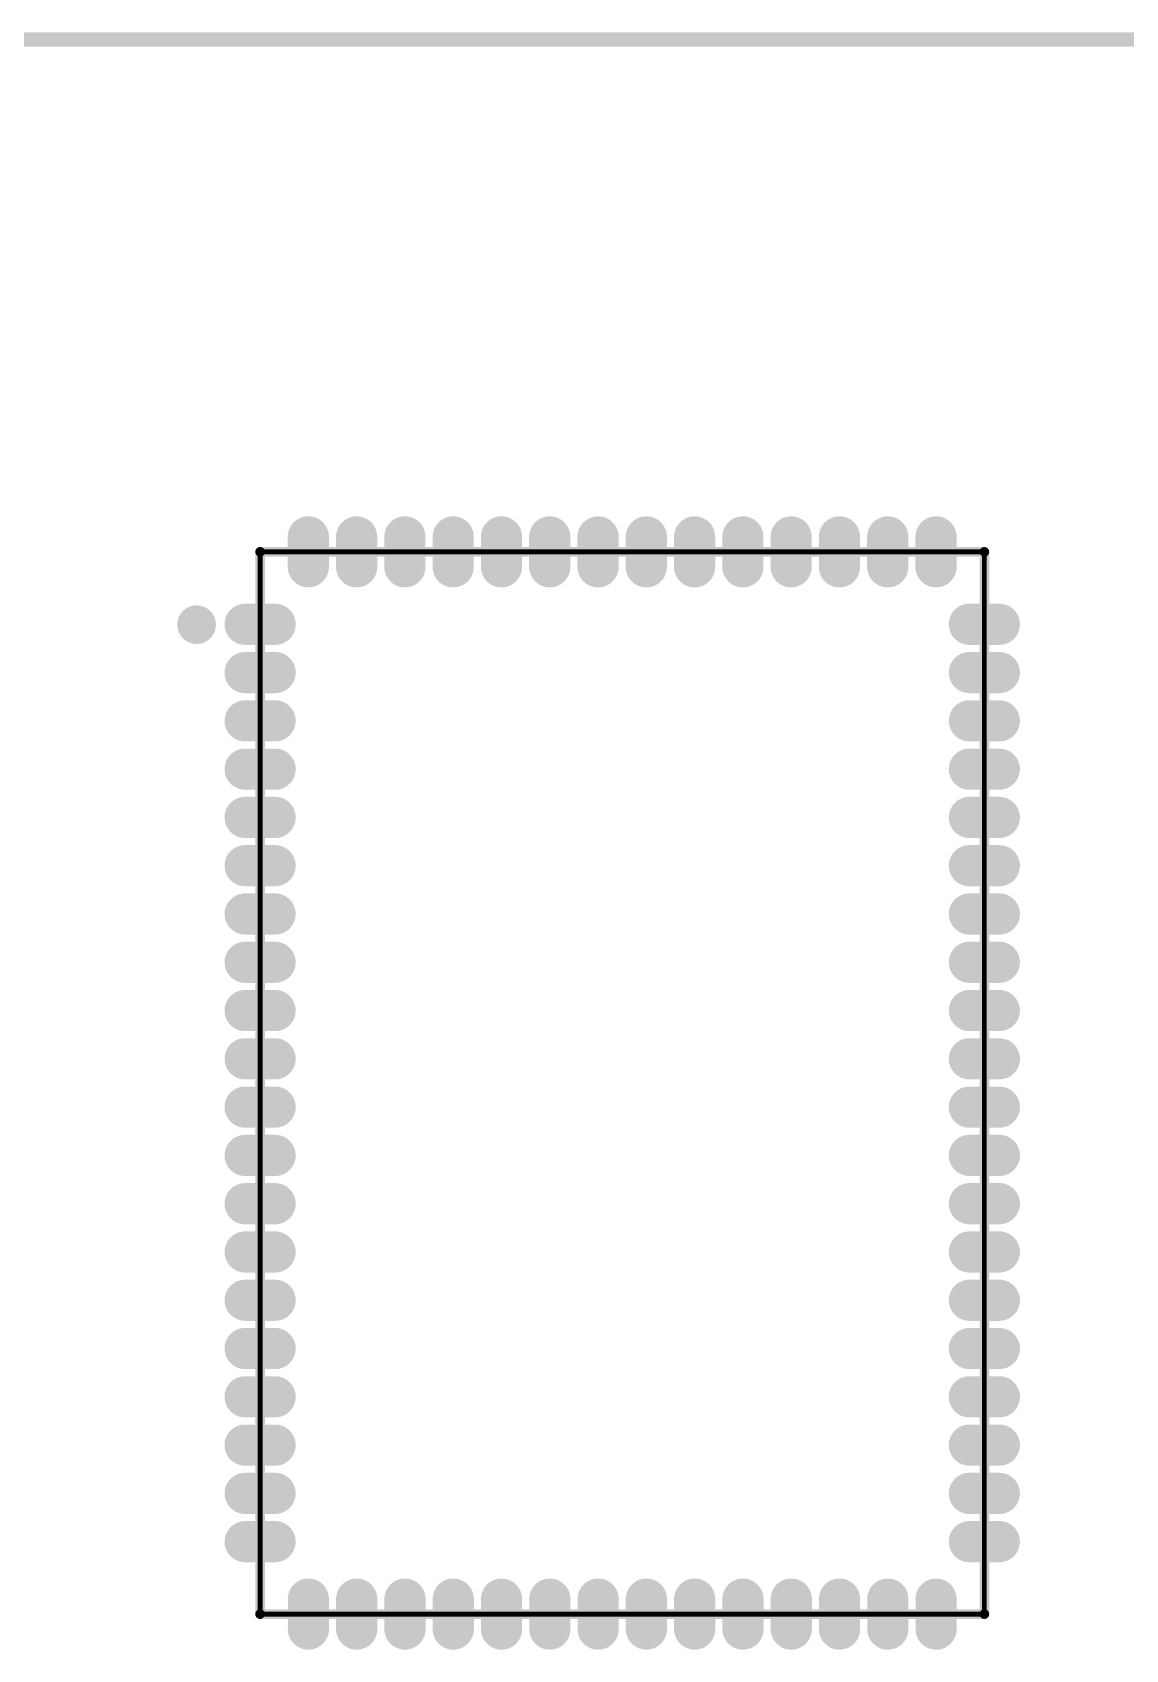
# Model space of a CAD drawing. Header units: millimetres. Extents: x 25 to 178, y 46 to 106.
# Drawn here: x 101.6 to 124.24, y 72.19 to 105.69 of the extents above; entities that cross this region are included whole.
import ezdxf

# ---------------------------------------------------------------- set-up
doc = ezdxf.new("R2010")
doc.units = ezdxf.units.MM
for name, color, linetype in [('KeepOutLayer', 6, 'Continuous'), ('Mechanical13', 56, 'Continuous'), ('TopLayer', 1, 'Continuous'), ('TopOverlay', 2, 'Continuous'), ('TopPaste', 8, 'Continuous'), ('TopSolder', 216, 'Continuous')]:
    doc.layers.add(name, color=color, linetype=linetype)

# ---------------------------------------------------------------- blocks, each defined once
blk = doc.blocks.new('BTM870_B_5')
at = {"layer": 'Mechanical13', "const_width": 0.1}
for points in [[(-7.5, 11), (7.5, 11)], [(-7.5, -11), (-7.5, 11)], [(7.5, -11), (7.5, 11)], [(-7.5, -11), (7.5, -11)]]:
    blk.add_lwpolyline(points, dxfattribs=at)
at = {"layer": 'Mechanical13', "const_width": 0.05}
for points in [[(-7.525, 11, 1), (-7.475, 11, 1)], [(-7.525, 11, 1), (-7.475, 11, 1)], [(7.475, 11, 1), (7.525, 11, 1)], [(7.475, 11, 1), (7.525, 11, 1)], [(-7.525, -11, 1), (-7.475, -11, 1)], [(-7.525, -11, 1), (-7.475, -11, 1)], [(7.475, -11, 1), (7.525, -11, 1)], [(7.475, -11, 1), (7.525, -11, 1)]]:
    blk.add_lwpolyline(points, format="xyb", close=True, dxfattribs=at)
at = {"layer": 'TopLayer', "const_width": 0.65}
for points in [[(-6.501, 11.31), (-6.501, 10.69)], [(-5.501, 11.31), (-5.501, 10.69)], [(-4.501, 11.31), (-4.501, 10.69)], [(-3.501, 11.31), (-3.501, 10.69)], [(-2.501, 11.31), (-2.501, 10.69)], [(-1.501, 11.31), (-1.501, 10.69)], [(-0.501, 11.31), (-0.501, 10.69)], [(0.499, 11.31), (0.499, 10.69)], [(1.499, 11.31), (1.499, 10.69)], [(2.499, 11.31), (2.499, 10.69)], [(3.499, 11.31), (3.499, 10.69)], [(4.499, 11.31), (4.499, 10.69)], [(5.499, 11.31), (5.499, 10.69)], [(6.499, 11.31), (6.499, 10.69)], [(-7.81, 9.5), (-7.19, 9.5)], [(7.19, 9.5), (7.81, 9.5)], [(-7.81, 8.5), (-7.19, 8.5)], [(7.19, 8.5), (7.81, 8.5)], [(-7.81, 7.5), (-7.19, 7.5)], [(7.19, 7.5), (7.81, 7.5)], [(-7.81, 6.5), (-7.19, 6.5)], [(7.19, 6.5), (7.81, 6.5)], [(-7.81, 5.5), (-7.19, 5.5)], [(7.19, 5.5), (7.81, 5.5)], [(-7.81, 4.5), (-7.19, 4.5)], [(7.19, 4.5), (7.81, 4.5)], [(-7.81, 3.5), (-7.19, 3.5)], [(7.19, 3.5), (7.81, 3.5)], [(-7.81, 2.5), (-7.19, 2.5)], [(7.19, 2.5), (7.81, 2.5)], [(-7.81, 1.5), (-7.19, 1.5)], [(7.19, 1.5), (7.81, 1.5)], [(-7.81, 0.5), (-7.19, 0.5)], [(7.19, 0.5), (7.81, 0.5)], [(-7.81, -0.5), (-7.19, -0.5)], [(7.19, -0.5), (7.81, -0.5)], [(-7.81, -1.5), (-7.19, -1.5)], [(7.19, -1.5), (7.81, -1.5)], [(-7.81, -2.5), (-7.19, -2.5)], [(7.19, -2.5), (7.81, -2.5)], [(-7.81, -3.5), (-7.19, -3.5)], [(7.19, -3.5), (7.81, -3.5)], [(-7.81, -4.5), (-7.19, -4.5)], [(7.19, -4.5), (7.81, -4.5)], [(-7.81, -5.5), (-7.19, -5.5)], [(7.19, -5.5), (7.81, -5.5)], [(-7.81, -6.5), (-7.19, -6.5)], [(7.19, -6.5), (7.81, -6.5)], [(-7.81, -7.5), (-7.19, -7.5)], [(7.19, -7.5), (7.81, -7.5)], [(-7.81, -8.5), (-7.19, -8.5)], [(7.19, -8.5), (7.81, -8.5)], [(-7.81, -9.5), (-7.19, -9.5)], [(7.19, -9.5), (7.81, -9.5)], [(-6.499, -10.69), (-6.499, -11.31)], [(-5.499, -10.69), (-5.499, -11.31)], [(-4.499, -10.69), (-4.499, -11.31)], [(-3.499, -10.69), (-3.499, -11.31)], [(-2.499, -10.69), (-2.499, -11.31)], [(-1.499, -10.69), (-1.499, -11.31)], [(-0.499, -10.69), (-0.499, -11.31)], [(0.501, -10.69), (0.501, -11.31)], [(1.501, -10.69), (1.501, -11.31)], [(2.501, -10.69), (2.501, -11.31)], [(3.501, -10.69), (3.501, -11.31)], [(4.501, -10.69), (4.501, -11.31)], [(5.501, -10.69), (5.501, -11.31)], [(6.501, -10.69), (6.501, -11.31)]]:
    blk.add_lwpolyline(points, dxfattribs=at)
at = {"layer": 'TopLayer', "const_width": 0.325}
for points in [[(-6.664, 11.31, 1), (-6.339, 11.31, 1)], [(-5.664, 11.31, 1), (-5.339, 11.31, 1)], [(-4.664, 11.31, 1), (-4.339, 11.31, 1)], [(-3.664, 11.31, 1), (-3.339, 11.31, 1)], [(-2.664, 11.31, 1), (-2.339, 11.31, 1)], [(-1.664, 11.31, 1), (-1.339, 11.31, 1)], [(-0.664, 11.31, 1), (-0.339, 11.31, 1)], [(0.336, 11.31, 1), (0.661, 11.31, 1)], [(1.336, 11.31, 1), (1.661, 11.31, 1)], [(2.336, 11.31, 1), (2.661, 11.31, 1)], [(3.336, 11.31, 1), (3.661, 11.31, 1)], [(4.336, 11.31, 1), (4.661, 11.31, 1)], [(5.336, 11.31, 1), (5.661, 11.31, 1)], [(6.336, 11.31, 1), (6.661, 11.31, 1)], [(-6.664, 10.69, 1), (-6.339, 10.69, 1)], [(-5.664, 10.69, 1), (-5.339, 10.69, 1)], [(-4.664, 10.69, 1), (-4.339, 10.69, 1)], [(-3.664, 10.69, 1), (-3.339, 10.69, 1)], [(-2.664, 10.69, 1), (-2.339, 10.69, 1)], [(-1.664, 10.69, 1), (-1.339, 10.69, 1)], [(-0.664, 10.69, 1), (-0.339, 10.69, 1)], [(0.336, 10.69, 1), (0.661, 10.69, 1)], [(1.336, 10.69, 1), (1.661, 10.69, 1)], [(2.336, 10.69, 1), (2.661, 10.69, 1)], [(3.336, 10.69, 1), (3.661, 10.69, 1)], [(4.336, 10.69, 1), (4.661, 10.69, 1)], [(5.336, 10.69, 1), (5.661, 10.69, 1)], [(6.336, 10.69, 1), (6.661, 10.69, 1)], [(-7.972, 9.5, 1), (-7.648, 9.5, 1)], [(-7.352, 9.5, 1), (-7.028, 9.5, 1)], [(7.028, 9.5, 1), (7.352, 9.5, 1)], [(7.648, 9.5, 1), (7.972, 9.5, 1)], [(-7.972, 8.5, 1), (-7.648, 8.5, 1)], [(-7.352, 8.5, 1), (-7.028, 8.5, 1)], [(7.028, 8.5, 1), (7.352, 8.5, 1)], [(7.648, 8.5, 1), (7.972, 8.5, 1)], [(-7.972, 7.5, 1), (-7.648, 7.5, 1)], [(-7.352, 7.5, 1), (-7.028, 7.5, 1)], [(7.028, 7.5, 1), (7.352, 7.5, 1)], [(7.648, 7.5, 1), (7.972, 7.5, 1)], [(-7.972, 6.5, 1), (-7.648, 6.5, 1)], [(-7.352, 6.5, 1), (-7.028, 6.5, 1)], [(7.028, 6.5, 1), (7.352, 6.5, 1)], [(7.648, 6.5, 1), (7.972, 6.5, 1)], [(-7.972, 5.5, 1), (-7.648, 5.5, 1)], [(-7.352, 5.5, 1), (-7.028, 5.5, 1)], [(7.028, 5.5, 1), (7.352, 5.5, 1)], [(7.648, 5.5, 1), (7.972, 5.5, 1)], [(-7.972, 4.5, 1), (-7.648, 4.5, 1)], [(-7.352, 4.5, 1), (-7.028, 4.5, 1)], [(7.028, 4.5, 1), (7.352, 4.5, 1)], [(7.648, 4.5, 1), (7.972, 4.5, 1)], [(-7.972, 3.5, 1), (-7.648, 3.5, 1)], [(-7.352, 3.5, 1), (-7.028, 3.5, 1)], [(7.028, 3.5, 1), (7.352, 3.5, 1)], [(7.648, 3.5, 1), (7.972, 3.5, 1)], [(-7.972, 2.5, 1), (-7.648, 2.5, 1)], [(-7.352, 2.5, 1), (-7.028, 2.5, 1)], [(7.028, 2.5, 1), (7.352, 2.5, 1)], [(7.648, 2.5, 1), (7.972, 2.5, 1)], [(-7.972, 1.5, 1), (-7.648, 1.5, 1)], [(-7.352, 1.5, 1), (-7.028, 1.5, 1)], [(7.028, 1.5, 1), (7.352, 1.5, 1)], [(7.648, 1.5, 1), (7.972, 1.5, 1)], [(-7.972, 0.5, 1), (-7.648, 0.5, 1)], [(-7.352, 0.5, 1), (-7.028, 0.5, 1)], [(7.028, 0.5, 1), (7.352, 0.5, 1)], [(7.648, 0.5, 1), (7.972, 0.5, 1)], [(-7.972, -0.5, 1), (-7.648, -0.5, 1)], [(-7.352, -0.5, 1), (-7.028, -0.5, 1)], [(7.028, -0.5, 1), (7.352, -0.5, 1)], [(7.648, -0.5, 1), (7.972, -0.5, 1)], [(-7.972, -1.5, 1), (-7.648, -1.5, 1)], [(-7.352, -1.5, 1), (-7.028, -1.5, 1)], [(7.028, -1.5, 1), (7.352, -1.5, 1)], [(7.648, -1.5, 1), (7.972, -1.5, 1)], [(-7.972, -2.5, 1), (-7.648, -2.5, 1)], [(-7.352, -2.5, 1), (-7.028, -2.5, 1)], [(7.028, -2.5, 1), (7.352, -2.5, 1)], [(7.648, -2.5, 1), (7.972, -2.5, 1)], [(-7.972, -3.5, 1), (-7.648, -3.5, 1)], [(-7.352, -3.5, 1), (-7.028, -3.5, 1)], [(7.028, -3.5, 1), (7.352, -3.5, 1)], [(7.648, -3.5, 1), (7.972, -3.5, 1)], [(-7.972, -4.5, 1), (-7.648, -4.5, 1)], [(-7.352, -4.5, 1), (-7.028, -4.5, 1)], [(7.028, -4.5, 1), (7.352, -4.5, 1)], [(7.648, -4.5, 1), (7.972, -4.5, 1)], [(-7.972, -5.5, 1), (-7.648, -5.5, 1)], [(-7.352, -5.5, 1), (-7.028, -5.5, 1)], [(7.028, -5.5, 1), (7.352, -5.5, 1)], [(7.648, -5.5, 1), (7.972, -5.5, 1)], [(-7.972, -6.5, 1), (-7.648, -6.5, 1)], [(-7.352, -6.5, 1), (-7.028, -6.5, 1)], [(7.028, -6.5, 1), (7.352, -6.5, 1)], [(7.648, -6.5, 1), (7.972, -6.5, 1)], [(-7.972, -7.5, 1), (-7.648, -7.5, 1)], [(-7.352, -7.5, 1), (-7.028, -7.5, 1)], [(7.028, -7.5, 1), (7.352, -7.5, 1)], [(7.648, -7.5, 1), (7.972, -7.5, 1)], [(-7.972, -8.5, 1), (-7.648, -8.5, 1)], [(-7.352, -8.5, 1), (-7.028, -8.5, 1)], [(7.028, -8.5, 1), (7.352, -8.5, 1)], [(7.648, -8.5, 1), (7.972, -8.5, 1)], [(-7.972, -9.5, 1), (-7.648, -9.5, 1)], [(-7.352, -9.5, 1), (-7.028, -9.5, 1)], [(7.028, -9.5, 1), (7.352, -9.5, 1)], [(7.648, -9.5, 1), (7.972, -9.5, 1)], [(-6.662, -10.69, 1), (-6.337, -10.69, 1)], [(-5.662, -10.69, 1), (-5.337, -10.69, 1)], [(-4.662, -10.69, 1), (-4.337, -10.69, 1)], [(-3.662, -10.69, 1), (-3.337, -10.69, 1)], [(-2.662, -10.69, 1), (-2.337, -10.69, 1)], [(-1.662, -10.69, 1), (-1.337, -10.69, 1)], [(-0.662, -10.69, 1), (-0.337, -10.69, 1)], [(0.338, -10.69, 1), (0.663, -10.69, 1)], [(1.338, -10.69, 1), (1.663, -10.69, 1)], [(2.338, -10.69, 1), (2.663, -10.69, 1)], [(3.338, -10.69, 1), (3.663, -10.69, 1)], [(4.338, -10.69, 1), (4.663, -10.69, 1)], [(5.338, -10.69, 1), (5.663, -10.69, 1)], [(6.338, -10.69, 1), (6.663, -10.69, 1)], [(-6.662, -11.31, 1), (-6.337, -11.31, 1)], [(-5.662, -11.31, 1), (-5.337, -11.31, 1)], [(-4.662, -11.31, 1), (-4.337, -11.31, 1)], [(-3.662, -11.31, 1), (-3.337, -11.31, 1)], [(-2.662, -11.31, 1), (-2.337, -11.31, 1)], [(-1.662, -11.31, 1), (-1.337, -11.31, 1)], [(-0.662, -11.31, 1), (-0.337, -11.31, 1)], [(0.338, -11.31, 1), (0.663, -11.31, 1)], [(1.338, -11.31, 1), (1.663, -11.31, 1)], [(2.338, -11.31, 1), (2.663, -11.31, 1)], [(3.338, -11.31, 1), (3.663, -11.31, 1)], [(4.338, -11.31, 1), (4.663, -11.31, 1)], [(5.338, -11.31, 1), (5.663, -11.31, 1)], [(6.338, -11.31, 1), (6.663, -11.31, 1)]]:
    blk.add_lwpolyline(points, format="xyb", close=True, dxfattribs=at)
at = {"layer": 'TopOverlay', "const_width": 0.2}
for points in [[(-7.5, -11), (-7.5, 11)], [(-7.5, 11), (7.5, 11)], [(7.5, -11), (7.5, 11)], [(-7.5, -11), (7.5, -11)]]:
    blk.add_lwpolyline(points, dxfattribs=at)
at = {"layer": 'TopOverlay'}
for points, const_width in [([(-7.55, 11, 1), (-7.45, 11, 1)], 0.1), ([(-7.55, 11, 1), (-7.45, 11, 1)], 0.1), ([(7.45, 11, 1), (7.55, 11, 1)], 0.1), ([(7.45, 11, 1), (7.55, 11, 1)], 0.1), ([(-9.015, 9.492, 1), (-8.615, 9.492, 1)], 0.4), ([(-7.55, -11, 1), (-7.45, -11, 1)], 0.1), ([(-7.55, -11, 1), (-7.45, -11, 1)], 0.1), ([(7.45, -11, 1), (7.55, -11, 1)], 0.1), ([(7.45, -11, 1), (7.55, -11, 1)], 0.1)]:
    blk.add_lwpolyline(points, format="xyb", close=True, dxfattribs=dict(at, const_width=const_width))
at = {"layer": 'TopPaste', "const_width": 0.65}
for points in [[(-6.501, 11.31), (-6.501, 10.69)], [(-5.501, 11.31), (-5.501, 10.69)], [(-4.501, 11.31), (-4.501, 10.69)], [(-3.501, 11.31), (-3.501, 10.69)], [(-2.501, 11.31), (-2.501, 10.69)], [(-1.501, 11.31), (-1.501, 10.69)], [(-0.501, 11.31), (-0.501, 10.69)], [(0.499, 11.31), (0.499, 10.69)], [(1.499, 11.31), (1.499, 10.69)], [(2.499, 11.31), (2.499, 10.69)], [(3.499, 11.31), (3.499, 10.69)], [(4.499, 11.31), (4.499, 10.69)], [(5.499, 11.31), (5.499, 10.69)], [(6.499, 11.31), (6.499, 10.69)], [(-7.81, 9.5), (-7.19, 9.5)], [(7.19, 9.5), (7.81, 9.5)], [(-7.81, 8.5), (-7.19, 8.5)], [(7.19, 8.5), (7.81, 8.5)], [(-7.81, 7.5), (-7.19, 7.5)], [(7.19, 7.5), (7.81, 7.5)], [(-7.81, 6.5), (-7.19, 6.5)], [(7.19, 6.5), (7.81, 6.5)], [(-7.81, 5.5), (-7.19, 5.5)], [(7.19, 5.5), (7.81, 5.5)], [(-7.81, 4.5), (-7.19, 4.5)], [(7.19, 4.5), (7.81, 4.5)], [(-7.81, 3.5), (-7.19, 3.5)], [(7.19, 3.5), (7.81, 3.5)], [(-7.81, 2.5), (-7.19, 2.5)], [(7.19, 2.5), (7.81, 2.5)], [(-7.81, 1.5), (-7.19, 1.5)], [(7.19, 1.5), (7.81, 1.5)], [(-7.81, 0.5), (-7.19, 0.5)], [(7.19, 0.5), (7.81, 0.5)], [(-7.81, -0.5), (-7.19, -0.5)], [(7.19, -0.5), (7.81, -0.5)], [(-7.81, -1.5), (-7.19, -1.5)], [(7.19, -1.5), (7.81, -1.5)], [(-7.81, -2.5), (-7.19, -2.5)], [(7.19, -2.5), (7.81, -2.5)], [(-7.81, -3.5), (-7.19, -3.5)], [(7.19, -3.5), (7.81, -3.5)], [(-7.81, -4.5), (-7.19, -4.5)], [(7.19, -4.5), (7.81, -4.5)], [(-7.81, -5.5), (-7.19, -5.5)], [(7.19, -5.5), (7.81, -5.5)], [(-7.81, -6.5), (-7.19, -6.5)], [(7.19, -6.5), (7.81, -6.5)], [(-7.81, -7.5), (-7.19, -7.5)], [(7.19, -7.5), (7.81, -7.5)], [(-7.81, -8.5), (-7.19, -8.5)], [(7.19, -8.5), (7.81, -8.5)], [(-7.81, -9.5), (-7.19, -9.5)], [(7.19, -9.5), (7.81, -9.5)], [(-6.499, -10.69), (-6.499, -11.31)], [(-5.499, -10.69), (-5.499, -11.31)], [(-4.499, -10.69), (-4.499, -11.31)], [(-3.499, -10.69), (-3.499, -11.31)], [(-2.499, -10.69), (-2.499, -11.31)], [(-1.499, -10.69), (-1.499, -11.31)], [(-0.499, -10.69), (-0.499, -11.31)], [(0.501, -10.69), (0.501, -11.31)], [(1.501, -10.69), (1.501, -11.31)], [(2.501, -10.69), (2.501, -11.31)], [(3.501, -10.69), (3.501, -11.31)], [(4.501, -10.69), (4.501, -11.31)], [(5.501, -10.69), (5.501, -11.31)], [(6.501, -10.69), (6.501, -11.31)]]:
    blk.add_lwpolyline(points, dxfattribs=at)
at = {"layer": 'TopPaste', "const_width": 0.325}
for points in [[(-6.664, 11.31, 1), (-6.339, 11.31, 1)], [(-5.664, 11.31, 1), (-5.339, 11.31, 1)], [(-4.664, 11.31, 1), (-4.339, 11.31, 1)], [(-3.664, 11.31, 1), (-3.339, 11.31, 1)], [(-2.664, 11.31, 1), (-2.339, 11.31, 1)], [(-1.664, 11.31, 1), (-1.339, 11.31, 1)], [(-0.664, 11.31, 1), (-0.339, 11.31, 1)], [(0.336, 11.31, 1), (0.661, 11.31, 1)], [(1.336, 11.31, 1), (1.661, 11.31, 1)], [(2.336, 11.31, 1), (2.661, 11.31, 1)], [(3.336, 11.31, 1), (3.661, 11.31, 1)], [(4.336, 11.31, 1), (4.661, 11.31, 1)], [(5.336, 11.31, 1), (5.661, 11.31, 1)], [(6.336, 11.31, 1), (6.661, 11.31, 1)], [(-6.664, 10.69, 1), (-6.339, 10.69, 1)], [(-5.664, 10.69, 1), (-5.339, 10.69, 1)], [(-4.664, 10.69, 1), (-4.339, 10.69, 1)], [(-3.664, 10.69, 1), (-3.339, 10.69, 1)], [(-2.664, 10.69, 1), (-2.339, 10.69, 1)], [(-1.664, 10.69, 1), (-1.339, 10.69, 1)], [(-0.664, 10.69, 1), (-0.339, 10.69, 1)], [(0.336, 10.69, 1), (0.661, 10.69, 1)], [(1.336, 10.69, 1), (1.661, 10.69, 1)], [(2.336, 10.69, 1), (2.661, 10.69, 1)], [(3.336, 10.69, 1), (3.661, 10.69, 1)], [(4.336, 10.69, 1), (4.661, 10.69, 1)], [(5.336, 10.69, 1), (5.661, 10.69, 1)], [(6.336, 10.69, 1), (6.661, 10.69, 1)], [(-7.972, 9.5, 1), (-7.648, 9.5, 1)], [(-7.352, 9.5, 1), (-7.028, 9.5, 1)], [(7.028, 9.5, 1), (7.352, 9.5, 1)], [(7.648, 9.5, 1), (7.972, 9.5, 1)], [(-7.972, 8.5, 1), (-7.648, 8.5, 1)], [(-7.352, 8.5, 1), (-7.028, 8.5, 1)], [(7.028, 8.5, 1), (7.352, 8.5, 1)], [(7.648, 8.5, 1), (7.972, 8.5, 1)], [(-7.972, 7.5, 1), (-7.648, 7.5, 1)], [(-7.352, 7.5, 1), (-7.028, 7.5, 1)], [(7.028, 7.5, 1), (7.352, 7.5, 1)], [(7.648, 7.5, 1), (7.972, 7.5, 1)], [(-7.972, 6.5, 1), (-7.648, 6.5, 1)], [(-7.352, 6.5, 1), (-7.028, 6.5, 1)], [(7.028, 6.5, 1), (7.352, 6.5, 1)], [(7.648, 6.5, 1), (7.972, 6.5, 1)], [(-7.972, 5.5, 1), (-7.648, 5.5, 1)], [(-7.352, 5.5, 1), (-7.028, 5.5, 1)], [(7.028, 5.5, 1), (7.352, 5.5, 1)], [(7.648, 5.5, 1), (7.972, 5.5, 1)], [(-7.972, 4.5, 1), (-7.648, 4.5, 1)], [(-7.352, 4.5, 1), (-7.028, 4.5, 1)], [(7.028, 4.5, 1), (7.352, 4.5, 1)], [(7.648, 4.5, 1), (7.972, 4.5, 1)], [(-7.972, 3.5, 1), (-7.648, 3.5, 1)], [(-7.352, 3.5, 1), (-7.028, 3.5, 1)], [(7.028, 3.5, 1), (7.352, 3.5, 1)], [(7.648, 3.5, 1), (7.972, 3.5, 1)], [(-7.972, 2.5, 1), (-7.648, 2.5, 1)], [(-7.352, 2.5, 1), (-7.028, 2.5, 1)], [(7.028, 2.5, 1), (7.352, 2.5, 1)], [(7.648, 2.5, 1), (7.972, 2.5, 1)], [(-7.972, 1.5, 1), (-7.648, 1.5, 1)], [(-7.352, 1.5, 1), (-7.028, 1.5, 1)], [(7.028, 1.5, 1), (7.352, 1.5, 1)], [(7.648, 1.5, 1), (7.972, 1.5, 1)], [(-7.972, 0.5, 1), (-7.648, 0.5, 1)], [(-7.352, 0.5, 1), (-7.028, 0.5, 1)], [(7.028, 0.5, 1), (7.352, 0.5, 1)], [(7.648, 0.5, 1), (7.972, 0.5, 1)], [(-7.972, -0.5, 1), (-7.648, -0.5, 1)], [(-7.352, -0.5, 1), (-7.028, -0.5, 1)], [(7.028, -0.5, 1), (7.352, -0.5, 1)], [(7.648, -0.5, 1), (7.972, -0.5, 1)], [(-7.972, -1.5, 1), (-7.648, -1.5, 1)], [(-7.352, -1.5, 1), (-7.028, -1.5, 1)], [(7.028, -1.5, 1), (7.352, -1.5, 1)], [(7.648, -1.5, 1), (7.972, -1.5, 1)], [(-7.972, -2.5, 1), (-7.648, -2.5, 1)], [(-7.352, -2.5, 1), (-7.028, -2.5, 1)], [(7.028, -2.5, 1), (7.352, -2.5, 1)], [(7.648, -2.5, 1), (7.972, -2.5, 1)], [(-7.972, -3.5, 1), (-7.648, -3.5, 1)], [(-7.352, -3.5, 1), (-7.028, -3.5, 1)], [(7.028, -3.5, 1), (7.352, -3.5, 1)], [(7.648, -3.5, 1), (7.972, -3.5, 1)], [(-7.972, -4.5, 1), (-7.648, -4.5, 1)], [(-7.352, -4.5, 1), (-7.028, -4.5, 1)], [(7.028, -4.5, 1), (7.352, -4.5, 1)], [(7.648, -4.5, 1), (7.972, -4.5, 1)], [(-7.972, -5.5, 1), (-7.648, -5.5, 1)], [(-7.352, -5.5, 1), (-7.028, -5.5, 1)], [(7.028, -5.5, 1), (7.352, -5.5, 1)], [(7.648, -5.5, 1), (7.972, -5.5, 1)], [(-7.972, -6.5, 1), (-7.648, -6.5, 1)], [(-7.352, -6.5, 1), (-7.028, -6.5, 1)], [(7.028, -6.5, 1), (7.352, -6.5, 1)], [(7.648, -6.5, 1), (7.972, -6.5, 1)], [(-7.972, -7.5, 1), (-7.648, -7.5, 1)], [(-7.352, -7.5, 1), (-7.028, -7.5, 1)], [(7.028, -7.5, 1), (7.352, -7.5, 1)], [(7.648, -7.5, 1), (7.972, -7.5, 1)], [(-7.972, -8.5, 1), (-7.648, -8.5, 1)], [(-7.352, -8.5, 1), (-7.028, -8.5, 1)], [(7.028, -8.5, 1), (7.352, -8.5, 1)], [(7.648, -8.5, 1), (7.972, -8.5, 1)], [(-7.972, -9.5, 1), (-7.648, -9.5, 1)], [(-7.352, -9.5, 1), (-7.028, -9.5, 1)], [(7.028, -9.5, 1), (7.352, -9.5, 1)], [(7.648, -9.5, 1), (7.972, -9.5, 1)], [(-6.662, -10.69, 1), (-6.337, -10.69, 1)], [(-5.662, -10.69, 1), (-5.337, -10.69, 1)], [(-4.662, -10.69, 1), (-4.337, -10.69, 1)], [(-3.662, -10.69, 1), (-3.337, -10.69, 1)], [(-2.662, -10.69, 1), (-2.337, -10.69, 1)], [(-1.662, -10.69, 1), (-1.337, -10.69, 1)], [(-0.662, -10.69, 1), (-0.337, -10.69, 1)], [(0.338, -10.69, 1), (0.663, -10.69, 1)], [(1.338, -10.69, 1), (1.663, -10.69, 1)], [(2.338, -10.69, 1), (2.663, -10.69, 1)], [(3.338, -10.69, 1), (3.663, -10.69, 1)], [(4.338, -10.69, 1), (4.663, -10.69, 1)], [(5.338, -10.69, 1), (5.663, -10.69, 1)], [(6.338, -10.69, 1), (6.663, -10.69, 1)], [(-6.662, -11.31, 1), (-6.337, -11.31, 1)], [(-5.662, -11.31, 1), (-5.337, -11.31, 1)], [(-4.662, -11.31, 1), (-4.337, -11.31, 1)], [(-3.662, -11.31, 1), (-3.337, -11.31, 1)], [(-2.662, -11.31, 1), (-2.337, -11.31, 1)], [(-1.662, -11.31, 1), (-1.337, -11.31, 1)], [(-0.662, -11.31, 1), (-0.337, -11.31, 1)], [(0.338, -11.31, 1), (0.663, -11.31, 1)], [(1.338, -11.31, 1), (1.663, -11.31, 1)], [(2.338, -11.31, 1), (2.663, -11.31, 1)], [(3.338, -11.31, 1), (3.663, -11.31, 1)], [(4.338, -11.31, 1), (4.663, -11.31, 1)], [(5.338, -11.31, 1), (5.663, -11.31, 1)], [(6.338, -11.31, 1), (6.663, -11.31, 1)]]:
    blk.add_lwpolyline(points, format="xyb", close=True, dxfattribs=at)
at = {"layer": 'TopSolder', "const_width": 0.853}
for points in [[(-6.501, 11.31), (-6.501, 10.69)], [(-5.501, 11.31), (-5.501, 10.69)], [(-4.501, 11.31), (-4.501, 10.69)], [(-3.501, 11.31), (-3.501, 10.69)], [(-2.501, 11.31), (-2.501, 10.69)], [(-1.501, 11.31), (-1.501, 10.69)], [(-0.501, 11.31), (-0.501, 10.69)], [(0.499, 11.31), (0.499, 10.69)], [(1.499, 11.31), (1.499, 10.69)], [(2.499, 11.31), (2.499, 10.69)], [(3.499, 11.31), (3.499, 10.69)], [(4.499, 11.31), (4.499, 10.69)], [(5.499, 11.31), (5.499, 10.69)], [(6.499, 11.31), (6.499, 10.69)], [(-7.81, 9.5), (-7.19, 9.5)], [(7.19, 9.5), (7.81, 9.5)], [(-7.81, 8.5), (-7.19, 8.5)], [(7.19, 8.5), (7.81, 8.5)], [(-7.81, 7.5), (-7.19, 7.5)], [(7.19, 7.5), (7.81, 7.5)], [(-7.81, 6.5), (-7.19, 6.5)], [(7.19, 6.5), (7.81, 6.5)], [(-7.81, 5.5), (-7.19, 5.5)], [(7.19, 5.5), (7.81, 5.5)], [(-7.81, 4.5), (-7.19, 4.5)], [(7.19, 4.5), (7.81, 4.5)], [(-7.81, 3.5), (-7.19, 3.5)], [(7.19, 3.5), (7.81, 3.5)], [(-7.81, 2.5), (-7.19, 2.5)], [(7.19, 2.5), (7.81, 2.5)], [(-7.81, 1.5), (-7.19, 1.5)], [(7.19, 1.5), (7.81, 1.5)], [(-7.81, 0.5), (-7.19, 0.5)], [(7.19, 0.5), (7.81, 0.5)], [(-7.81, -0.5), (-7.19, -0.5)], [(7.19, -0.5), (7.81, -0.5)], [(-7.81, -1.5), (-7.19, -1.5)], [(7.19, -1.5), (7.81, -1.5)], [(-7.81, -2.5), (-7.19, -2.5)], [(7.19, -2.5), (7.81, -2.5)], [(-7.81, -3.5), (-7.19, -3.5)], [(7.19, -3.5), (7.81, -3.5)], [(-7.81, -4.5), (-7.19, -4.5)], [(7.19, -4.5), (7.81, -4.5)], [(-7.81, -5.5), (-7.19, -5.5)], [(7.19, -5.5), (7.81, -5.5)], [(-7.81, -6.5), (-7.19, -6.5)], [(7.19, -6.5), (7.81, -6.5)], [(-7.81, -7.5), (-7.19, -7.5)], [(7.19, -7.5), (7.81, -7.5)], [(-7.81, -8.5), (-7.19, -8.5)], [(7.19, -8.5), (7.81, -8.5)], [(-7.81, -9.5), (-7.19, -9.5)], [(7.19, -9.5), (7.81, -9.5)], [(-6.499, -10.69), (-6.499, -11.31)], [(-5.499, -10.69), (-5.499, -11.31)], [(-4.499, -10.69), (-4.499, -11.31)], [(-3.499, -10.69), (-3.499, -11.31)], [(-2.499, -10.69), (-2.499, -11.31)], [(-1.499, -10.69), (-1.499, -11.31)], [(-0.499, -10.69), (-0.499, -11.31)], [(0.501, -10.69), (0.501, -11.31)], [(1.501, -10.69), (1.501, -11.31)], [(2.501, -10.69), (2.501, -11.31)], [(3.501, -10.69), (3.501, -11.31)], [(4.501, -10.69), (4.501, -11.31)], [(5.501, -10.69), (5.501, -11.31)], [(6.501, -10.69), (6.501, -11.31)]]:
    blk.add_lwpolyline(points, dxfattribs=at)
at = {"layer": 'TopSolder', "const_width": 0.427}
for points in [[(-6.714, 11.31, 1), (-6.288, 11.31, 1)], [(-5.714, 11.31, 1), (-5.288, 11.31, 1)], [(-4.714, 11.31, 1), (-4.288, 11.31, 1)], [(-3.714, 11.31, 1), (-3.288, 11.31, 1)], [(-2.714, 11.31, 1), (-2.288, 11.31, 1)], [(-1.714, 11.31, 1), (-1.288, 11.31, 1)], [(-0.714, 11.31, 1), (-0.288, 11.31, 1)], [(0.286, 11.31, 1), (0.712, 11.31, 1)], [(1.286, 11.31, 1), (1.712, 11.31, 1)], [(2.286, 11.31, 1), (2.712, 11.31, 1)], [(3.286, 11.31, 1), (3.712, 11.31, 1)], [(4.286, 11.31, 1), (4.712, 11.31, 1)], [(5.286, 11.31, 1), (5.712, 11.31, 1)], [(6.286, 11.31, 1), (6.712, 11.31, 1)], [(-6.714, 10.69, 1), (-6.288, 10.69, 1)], [(-5.714, 10.69, 1), (-5.288, 10.69, 1)], [(-4.714, 10.69, 1), (-4.288, 10.69, 1)], [(-3.714, 10.69, 1), (-3.288, 10.69, 1)], [(-2.714, 10.69, 1), (-2.288, 10.69, 1)], [(-1.714, 10.69, 1), (-1.288, 10.69, 1)], [(-0.714, 10.69, 1), (-0.288, 10.69, 1)], [(0.286, 10.69, 1), (0.712, 10.69, 1)], [(1.286, 10.69, 1), (1.712, 10.69, 1)], [(2.286, 10.69, 1), (2.712, 10.69, 1)], [(3.286, 10.69, 1), (3.712, 10.69, 1)], [(4.286, 10.69, 1), (4.712, 10.69, 1)], [(5.286, 10.69, 1), (5.712, 10.69, 1)], [(6.286, 10.69, 1), (6.712, 10.69, 1)], [(-8.023, 9.5, 1), (-7.597, 9.5, 1)], [(-7.403, 9.5, 1), (-6.977, 9.5, 1)], [(6.977, 9.5, 1), (7.403, 9.5, 1)], [(7.597, 9.5, 1), (8.023, 9.5, 1)], [(-8.023, 8.5, 1), (-7.597, 8.5, 1)], [(-7.403, 8.5, 1), (-6.977, 8.5, 1)], [(6.977, 8.5, 1), (7.403, 8.5, 1)], [(7.597, 8.5, 1), (8.023, 8.5, 1)], [(-8.023, 7.5, 1), (-7.597, 7.5, 1)], [(-7.403, 7.5, 1), (-6.977, 7.5, 1)], [(6.977, 7.5, 1), (7.403, 7.5, 1)], [(7.597, 7.5, 1), (8.023, 7.5, 1)], [(-8.023, 6.5, 1), (-7.597, 6.5, 1)], [(-7.403, 6.5, 1), (-6.977, 6.5, 1)], [(6.977, 6.5, 1), (7.403, 6.5, 1)], [(7.597, 6.5, 1), (8.023, 6.5, 1)], [(-8.023, 5.5, 1), (-7.597, 5.5, 1)], [(-7.403, 5.5, 1), (-6.977, 5.5, 1)], [(6.977, 5.5, 1), (7.403, 5.5, 1)], [(7.597, 5.5, 1), (8.023, 5.5, 1)], [(-8.023, 4.5, 1), (-7.597, 4.5, 1)], [(-7.403, 4.5, 1), (-6.977, 4.5, 1)], [(6.977, 4.5, 1), (7.403, 4.5, 1)], [(7.597, 4.5, 1), (8.023, 4.5, 1)], [(-8.023, 3.5, 1), (-7.597, 3.5, 1)], [(-7.403, 3.5, 1), (-6.977, 3.5, 1)], [(6.977, 3.5, 1), (7.403, 3.5, 1)], [(7.597, 3.5, 1), (8.023, 3.5, 1)], [(-8.023, 2.5, 1), (-7.597, 2.5, 1)], [(-7.403, 2.5, 1), (-6.977, 2.5, 1)], [(6.977, 2.5, 1), (7.403, 2.5, 1)], [(7.597, 2.5, 1), (8.023, 2.5, 1)], [(-8.023, 1.5, 1), (-7.597, 1.5, 1)], [(-7.403, 1.5, 1), (-6.977, 1.5, 1)], [(6.977, 1.5, 1), (7.403, 1.5, 1)], [(7.597, 1.5, 1), (8.023, 1.5, 1)], [(-8.023, 0.5, 1), (-7.597, 0.5, 1)], [(-7.403, 0.5, 1), (-6.977, 0.5, 1)], [(6.977, 0.5, 1), (7.403, 0.5, 1)], [(7.597, 0.5, 1), (8.023, 0.5, 1)], [(-8.023, -0.5, 1), (-7.597, -0.5, 1)], [(-7.403, -0.5, 1), (-6.977, -0.5, 1)], [(6.977, -0.5, 1), (7.403, -0.5, 1)], [(7.597, -0.5, 1), (8.023, -0.5, 1)], [(-8.023, -1.5, 1), (-7.597, -1.5, 1)], [(-7.403, -1.5, 1), (-6.977, -1.5, 1)], [(6.977, -1.5, 1), (7.403, -1.5, 1)], [(7.597, -1.5, 1), (8.023, -1.5, 1)], [(-8.023, -2.5, 1), (-7.597, -2.5, 1)], [(-7.403, -2.5, 1), (-6.977, -2.5, 1)], [(6.977, -2.5, 1), (7.403, -2.5, 1)], [(7.597, -2.5, 1), (8.023, -2.5, 1)], [(-8.023, -3.5, 1), (-7.597, -3.5, 1)], [(-7.403, -3.5, 1), (-6.977, -3.5, 1)], [(6.977, -3.5, 1), (7.403, -3.5, 1)], [(7.597, -3.5, 1), (8.023, -3.5, 1)], [(-8.023, -4.5, 1), (-7.597, -4.5, 1)], [(-7.403, -4.5, 1), (-6.977, -4.5, 1)], [(6.977, -4.5, 1), (7.403, -4.5, 1)], [(7.597, -4.5, 1), (8.023, -4.5, 1)], [(-8.023, -5.5, 1), (-7.597, -5.5, 1)], [(-7.403, -5.5, 1), (-6.977, -5.5, 1)], [(6.977, -5.5, 1), (7.403, -5.5, 1)], [(7.597, -5.5, 1), (8.023, -5.5, 1)], [(-8.023, -6.5, 1), (-7.597, -6.5, 1)], [(-7.403, -6.5, 1), (-6.977, -6.5, 1)], [(6.977, -6.5, 1), (7.403, -6.5, 1)], [(7.597, -6.5, 1), (8.023, -6.5, 1)], [(-8.023, -7.5, 1), (-7.597, -7.5, 1)], [(-7.403, -7.5, 1), (-6.977, -7.5, 1)], [(6.977, -7.5, 1), (7.403, -7.5, 1)], [(7.597, -7.5, 1), (8.023, -7.5, 1)], [(-8.023, -8.5, 1), (-7.597, -8.5, 1)], [(-7.403, -8.5, 1), (-6.977, -8.5, 1)], [(6.977, -8.5, 1), (7.403, -8.5, 1)], [(7.597, -8.5, 1), (8.023, -8.5, 1)], [(-8.023, -9.5, 1), (-7.597, -9.5, 1)], [(-7.403, -9.5, 1), (-6.977, -9.5, 1)], [(6.977, -9.5, 1), (7.403, -9.5, 1)], [(7.597, -9.5, 1), (8.023, -9.5, 1)], [(-6.713, -10.69, 1), (-6.286, -10.69, 1)], [(-5.713, -10.69, 1), (-5.286, -10.69, 1)], [(-4.713, -10.69, 1), (-4.286, -10.69, 1)], [(-3.713, -10.69, 1), (-3.286, -10.69, 1)], [(-2.713, -10.69, 1), (-2.286, -10.69, 1)], [(-1.713, -10.69, 1), (-1.286, -10.69, 1)], [(-0.713, -10.69, 1), (-0.286, -10.69, 1)], [(0.287, -10.69, 1), (0.714, -10.69, 1)], [(1.287, -10.69, 1), (1.714, -10.69, 1)], [(2.287, -10.69, 1), (2.714, -10.69, 1)], [(3.287, -10.69, 1), (3.714, -10.69, 1)], [(4.287, -10.69, 1), (4.714, -10.69, 1)], [(5.287, -10.69, 1), (5.714, -10.69, 1)], [(6.287, -10.69, 1), (6.714, -10.69, 1)], [(-6.713, -11.31, 1), (-6.286, -11.31, 1)], [(-5.713, -11.31, 1), (-5.286, -11.31, 1)], [(-4.713, -11.31, 1), (-4.286, -11.31, 1)], [(-3.713, -11.31, 1), (-3.286, -11.31, 1)], [(-2.713, -11.31, 1), (-2.286, -11.31, 1)], [(-1.713, -11.31, 1), (-1.286, -11.31, 1)], [(-0.713, -11.31, 1), (-0.286, -11.31, 1)], [(0.287, -11.31, 1), (0.714, -11.31, 1)], [(1.287, -11.31, 1), (1.714, -11.31, 1)], [(2.287, -11.31, 1), (2.714, -11.31, 1)], [(3.287, -11.31, 1), (3.714, -11.31, 1)], [(4.287, -11.31, 1), (4.714, -11.31, 1)], [(5.287, -11.31, 1), (5.714, -11.31, 1)], [(6.287, -11.31, 1), (6.714, -11.31, 1)]]:
    blk.add_lwpolyline(points, format="xyb", close=True, dxfattribs=at)

msp = doc.modelspace()

# ---------------------------------------------------------------- linework, layer by layer
at = {"layer": 'KeepOutLayer', "const_width": 0.3}
msp.add_lwpolyline([(25.654, 105.537), (177.8, 105.537)], dxfattribs=at)

# ---------------------------------------------------------------- block references
msp.add_blockref('BTM870_B_5', (113.817, 83.927))

doc.saveas('drawing.dxf')
